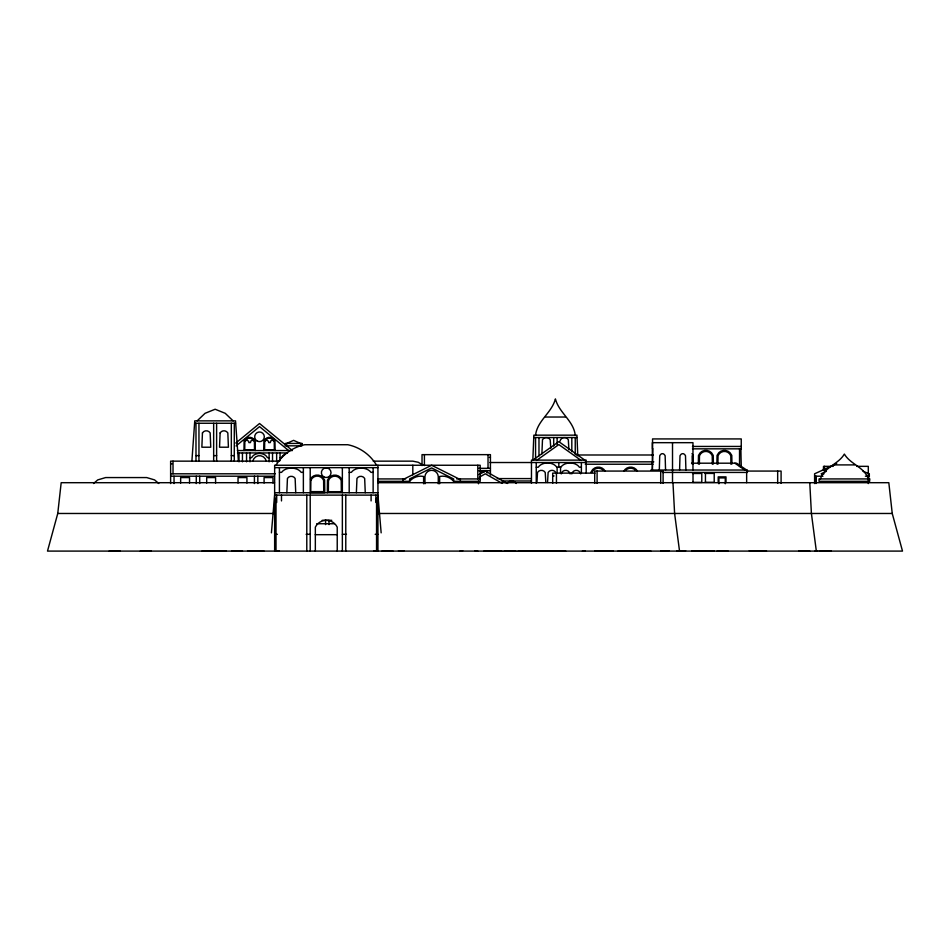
<?xml version="1.0" encoding="UTF-8"?>
<svg xmlns="http://www.w3.org/2000/svg" width="950" height="950" viewBox="0 0 950 950"><rect width="100%" height="100%" fill="white"/><g stroke="black" fill="none" stroke-linecap="round" stroke-linejoin="round"><path stroke-width="1.43" d="M577.778 455.893L576.947 435.159L533.852 435.159L532.831 460.121L558.826 441.655L584.808 460.121M238.391 461.166L235.517 420.862L194.762 420.862L191.888 461.166M244.839 441.358L244.744 449.777L254.493 449.777L254.398 441.358L253.626 440.396L251.263 440.396L250.396 442.593L248.852 442.593L248.757 441.358L246.798 440.028L244.839 441.358A5.142 5.142 0 0 1 254.398 441.358M264.682 441.358L264.587 449.777L274.336 449.777L274.241 441.358L273.457 440.396L271.094 440.396L270.228 442.593L268.684 442.593L268.589 441.358L266.641 440.028L264.682 441.358A5.142 5.142 0 0 1 274.241 441.358M271.415 532.855L274.645 495.116L377.934 495.116L381.152 532.855M377.993 482.695L888.82 482.695L892.24 513.475L902.5 551.095L47.5 551.095L57.76 513.475L61.18 482.695L274.526 482.695M535.562 435.159C537.201 420.684 551.819 412.822 555.406 398.905C558.98 412.822 573.598 420.684 575.237 435.159M659.312 470.036L659.727 455.751A4.548 3.194 -90 0 1 665.143 455.751L665.558 470.036M679.582 470.036L679.998 455.751A4.548 3.242 -90 0 1 685.496 455.751L685.912 470.036M252.866 461.011L253.757 458.862A6.816 6.816 0 0 1 265.323 458.862L266.214 461.011M560.013 441.121L560.607 439.684A4.548 4.548 0 0 1 568.314 439.684L568.908 449.694M561.212 473.896L561.806 472.459A4.548 4.548 0 0 1 569.513 472.459L570.107 473.896M571.817 473.896L572.411 472.459A4.548 4.548 0 0 1 580.117 472.459L580.711 473.896M820.42 478.931C824.303 467.067 838.292 464.396 844.36 454.076C850.428 464.396 864.417 467.067 868.3 478.931M507.288 483.491C508.832 480.142 514.639 480.142 516.183 483.491M310.448 479.168L311.6 477.399A7.897 7.897 0 0 1 322.881 477.399L324.615 480.059L324.769 492.646L309.712 492.646M590.947 472.162L592.681 469.49A7.897 7.897 0 0 1 603.974 469.49L605.126 471.271M623.829 471.271L624.981 469.49A7.897 7.897 0 0 1 636.274 469.49L637.426 471.271M276.011 465.251C282.162 454.777 292.837 447.153 304.736 444.731L347.831 444.731C359.741 447.153 370.417 454.777 376.556 465.251M197.149 420.862L205.034 413.321L215.139 409.236L225.245 413.321L233.13 420.862M93.551 483.503L97.743 479.904L105.64 477.565L146.68 477.565L154.577 479.904L158.769 483.503M235.826 443.032L259.54 423.51L292.374 450.549L237.429 450.549M236.063 445.942L259.54 426.609L288.61 450.549M536.964 460.121L558.826 444.588L580.676 460.121M478.919 474.668L485.308 471.069L507.027 483.312M479.239 477.233L485.308 473.812L502.277 483.384M404.261 478.931L431.621 465.251L458.981 478.931M836.701 463.683L814.601 473.801L814.601 483.562M826.357 471.307L821.156 473.801L824.03 473.801M285.368 454.088L282.839 455.561L281.568 457.662L280.06 457.662M545.478 417.026L565.321 417.026M194.762 423.261L235.517 423.261M533.852 437.546L576.947 437.546M692.467 446.441L741.249 446.441M692.467 448.839L741.249 448.839L741.249 438.924L652.555 438.924L652.555 448.839M237.429 452.936L287.553 452.936M576.508 454.991L653.41 454.991M195.985 455.62L198.954 455.62M213.655 455.62L216.624 455.62M231.325 455.62L234.294 455.62M489.392 457.401L490.426 457.401M249.969 457.662L251.655 457.662C254.398 452.069 264.682 452.069 267.425 457.662L269.111 457.662M279.609 461.154L170.62 461.154L170.62 483.562M373.231 461.154L412.811 461.154L418.226 462.27L422.952 465.108M585.259 461.831L653.814 461.831M489.927 462.519L586.186 462.519M691.541 463.196L736.559 463.196L746.653 470.036M170.62 463.802L171.986 463.802M585.259 464.229L653.054 464.229M833.922 464.906L854.798 464.906M833.281 466.343L823.496 466.343L823.496 470.452M856.627 466.343L868.3 466.343L868.3 474.561L869.321 474.561M536.251 467.234L538.234 467.234C542.046 461.569 553.031 461.569 556.831 467.234L560.809 467.234C564.609 461.569 575.605 461.569 579.405 467.234L581.388 467.234M274.645 467.649L377.934 467.649M478.776 468.326L490.426 468.326M823.496 468.908L824.529 468.908M650.893 470.036L747.377 470.036L747.377 472.435L662.423 472.435M479.786 470.594L487.089 470.594L487.089 472.946M478.776 470.725L490.426 470.725M746.605 471.069L781.09 471.069L781.09 483.384M279.431 472.364L281.544 472.364C285.772 466.676 297.029 466.676 301.257 472.364L303.371 472.364M349.196 472.364L351.31 472.364C355.537 466.676 366.795 466.676 371.022 472.364L373.136 472.364M594.985 473.124L552.686 473.124L552.686 483.384M692.526 473.48L701.777 473.48L701.777 482.374L692.526 482.374M704.971 473.421L714.21 473.421L714.21 482.315L704.971 482.315M170.62 473.801L275.168 473.801M552.686 475.926L554.064 475.926M170.62 476.199L274.467 476.199M814.601 476.199L822.949 476.199M865.379 476.199L869.321 476.199M497.266 478.586L531.347 478.586M377.661 478.931L405.614 478.931M456.748 478.931L480.189 478.931M501.707 480.985L531.347 480.985M377.661 481.329L409.616 481.329A14.381 14.381 0 0 1 423.605 476.461L423.605 483.776M439.636 483.776L439.636 476.461A14.381 14.381 0 0 1 453.625 481.329L480.189 481.329L480.189 465.251L274.645 465.251L274.645 551.095M274.645 492.729L377.934 492.729M57.76 513.475L274.538 513.475M377.993 513.475L892.24 513.475M322.181 520.315L331.764 520.315M316.694 523.735L334.269 523.735M274.645 534.304L277.376 534.304M306.114 534.304L310.211 534.304M342.356 534.304L346.465 534.304M375.191 534.304L377.934 534.304M315.222 534.684L337.202 534.684M247.57 550.751L263.981 551.095M276.011 550.751L279.371 551.095M373.825 550.751L376.556 550.751M398.454 550.751L403.916 550.751M462.733 550.751L459.99 551.095M475.059 550.751L477.791 551.095M490.105 550.751L483.954 551.095M585.153 550.751L582.421 551.095M613.082 550.751L594.759 551.095M660.725 550.751L668.931 550.751M685.651 550.751L676.709 551.095M714.4 550.751L711.657 551.095M749.277 550.751L765.7 551.095M817.689 550.751L814.946 551.095M831.369 550.751L819.898 551.095M761.092 551.024L766.496 551.024M479.786 471.2L483.752 472.376M863.028 471.271L869.321 473.801L869.321 476.947M734.861 463.196L744.943 470.036M502.942 481.686L503.963 482.481M692.004 453.625L693.156 455.406L693.298 464.004M556.427 473.896L555.833 472.459A4.548 4.548 0 0 0 548.126 472.459L547.533 482.469M816.335 551.095L811.407 513.475L809.768 482.695M679.535 551.095L674.607 513.475L672.968 482.695M692.146 455.739L692.277 464.229M342.356 482.089L342.214 480.142L340.48 477.47A7.897 7.897 0 0 0 329.187 477.47L327.465 480.142L327.311 492.729M868.3 476.199L868.3 483.562M824.529 466.343L824.529 470.452M815.979 476.199L815.979 483.562M815.634 476.199L815.634 483.039M809.768 551.095L798.819 551.095M777.67 471.069L777.67 483.384M746.653 472.435L746.653 482.695M739.539 448.839L739.539 466.521M731.939 464.004L731.797 455.406L730.063 452.734A7.897 7.897 0 0 0 718.77 452.734L717.048 455.406L716.894 464.004M730.918 464.229L730.788 455.739A6.852 6.852 0 0 0 718.046 455.739L717.915 464.229M728.044 551.095L717.107 551.095M725.99 482.6L725.99 476.876L718.2 476.876L718.2 482.6M725.254 483.787L725.254 477.909L718.924 477.909L718.924 483.787M713.379 464.004L713.236 455.406L711.502 452.734A7.897 7.897 0 0 0 700.209 452.734L698.488 455.406L698.333 464.004M712.357 464.229L712.227 455.739A6.852 6.852 0 0 0 699.485 455.739L699.366 464.229M710.826 551.095L691.648 551.095M705.446 473.421L705.446 482.315M692.966 470.036L692.966 442.676L652.341 442.676L652.341 470.036A704.472 704.472 0 0 0 652.887 448.839M693.013 473.48L693.013 482.374M672.517 442.676L672.517 482.695M663.1 483.384L663.1 471.069L594.7 471.069L594.7 483.384M660.701 471.069L660.701 483.384M650.845 551.095L618.011 551.095M597.099 471.069L597.099 483.384M586.186 472.886L586.186 460.121L531.466 460.121L531.466 483.265M581.388 462.519L581.388 472.886M575.237 437.546L575.237 454.48M571.817 437.546L571.817 451.654M565.689 551.095L518.154 551.095M560.536 467.234L560.536 473.112M558.826 462.519L558.826 467.234M557.116 437.546L557.116 444.6M557.116 467.234L557.116 473.112M556.451 473.124L556.451 483.372M553.696 437.546L553.696 446.013M550.786 448.269L550.192 439.684A4.548 4.548 0 0 0 542.486 439.684L541.892 453.981M545.822 482.469L545.229 472.459A4.548 4.548 0 0 0 537.522 472.459L536.928 482.469M538.982 437.546L538.982 455.893M536.251 462.519L536.251 483.265M535.562 437.546L535.562 458.707M515.803 551.095L504.201 551.095M501.778 551.095L490.841 551.095M490.426 475.083L490.426 454.646L422.026 454.646L422.026 465.595M488.027 454.646L488.027 468.326M478.479 480.854L478.479 483.776M477.791 465.251L477.791 478.931M460.346 478.931L460.346 481.329M453.625 481.329L453.625 478.931L431.621 467.934L409.616 478.931L409.616 481.329M438.271 483.776L438.271 476.461A6.674 6.674 0 0 0 431.621 470.309A6.674 6.674 0 0 0 424.971 476.461L424.971 483.776M424.412 454.646L424.412 465.595M412.811 465.251L412.811 474.834M402.895 478.931L402.895 481.329M392.979 551.095L382.031 551.095M377.934 465.251L377.934 551.095M376.556 498.061L376.556 551.095M375.879 495.116L375.879 502.491M373.136 467.649L373.136 492.729M371.094 495.116L371.094 500.923M365.263 492.729L364.669 478.432A4.548 4.548 0 0 0 356.963 478.432L356.369 492.729M349.196 467.649L349.196 492.729M345.776 495.116L345.776 551.095M342.356 467.649L342.356 492.729M342.356 495.116L342.356 551.095M337.226 551.095L337.226 527.155A12.172 12.172 0 0 0 315.341 527.155L315.341 551.095M328.997 520.279L328.997 524.602M325.577 520.279L325.577 524.602M310.211 467.649L310.211 492.729M310.211 495.116L310.211 551.095M306.791 495.116L306.791 551.095M303.371 467.649L303.371 492.729M300.58 445.823L300.58 443.436L293.609 440.361L286.651 443.436L286.651 445.823M295.735 492.729L295.141 478.432A4.548 4.548 0 0 0 287.434 478.432L286.841 492.729M281.485 495.116L281.485 500.923M280.06 452.936L280.06 460.334M279.431 467.649L279.431 492.729M276.64 452.936L276.64 461.807M276.699 495.116L276.699 502.491M276.011 498.061L276.011 551.095M275.096 450.549L274.989 441.109L273.695 439.102A5.926 5.926 0 0 0 265.228 439.102L263.934 441.109L263.815 450.549M272.983 483.039L272.983 477.565L264.088 477.565L264.088 483.039M272.531 452.936L272.531 461.807M269.111 452.936L269.111 461.807M257.83 476.199L257.83 483.562M255.265 450.549L255.146 441.109L253.852 439.102A5.926 5.926 0 0 0 245.385 439.102L244.091 441.109L243.984 450.549M254.41 476.199L254.41 483.562M249.969 452.936L249.969 461.807M246.929 483.039L246.929 477.565L238.034 477.565L238.034 483.039M246.549 452.936L246.549 461.807M242.44 452.936L242.44 461.807M242.476 551.095L231.539 551.095M239.02 452.936L239.02 461.807M234.294 423.261L234.294 461.166M231.325 423.261L231.325 461.166M226.338 551.095L201.994 551.095M216.624 423.261L216.624 461.166M215.591 483.039L215.591 477.565L206.696 477.565L206.696 483.039M213.655 423.261L213.655 461.166M199.69 476.199L199.69 483.562M198.954 423.261L198.954 461.166M196.27 476.199L196.27 483.562M195.985 423.261L195.985 461.166M189.537 483.039L189.537 477.565L180.643 477.565L180.643 483.039M174.04 476.199L174.04 483.562M173.019 461.154L173.019 473.801M151.264 551.095L140.315 551.095M120.104 551.095L109.155 551.095M741.332 467.424A704.472 704.472 0 0 1 740.905 448.839M591.957 472.494A6.852 6.852 0 0 1 603.226 470.226M625.729 470.226A6.852 6.852 0 0 1 635.526 470.226M310.876 480.403L310.745 491.625L323.736 491.625L323.617 480.403A6.852 6.852 0 0 0 310.876 480.403M328.463 480.474L328.344 491.696L341.335 491.696L341.204 480.474A6.852 6.852 0 0 0 328.463 480.474M202.445 432.915L201.863 447.213L210.746 447.213L210.164 432.915A4.548 4.548 0 0 0 202.445 432.915M220.115 432.915L219.533 447.213L228.416 447.213L227.834 432.915A4.548 4.548 0 0 0 220.115 432.915M301.946 443.436L285.273 443.436L285.273 445.823L301.946 445.823L301.946 443.436M869.666 478.931L819.054 478.931L819.054 481.329L869.666 481.329L869.666 478.931M257.094 440.99A4.821 4.821 0 0 0 264.337 436.81A4.821 4.821 0 0 0 257.094 432.63A4.821 4.821 0 0 0 257.094 440.99M323.796 476.876A4.821 4.821 0 0 0 331.027 472.696A4.821 4.821 0 0 0 323.796 468.516A4.821 4.821 0 0 0 323.796 476.876"/></g></svg>
